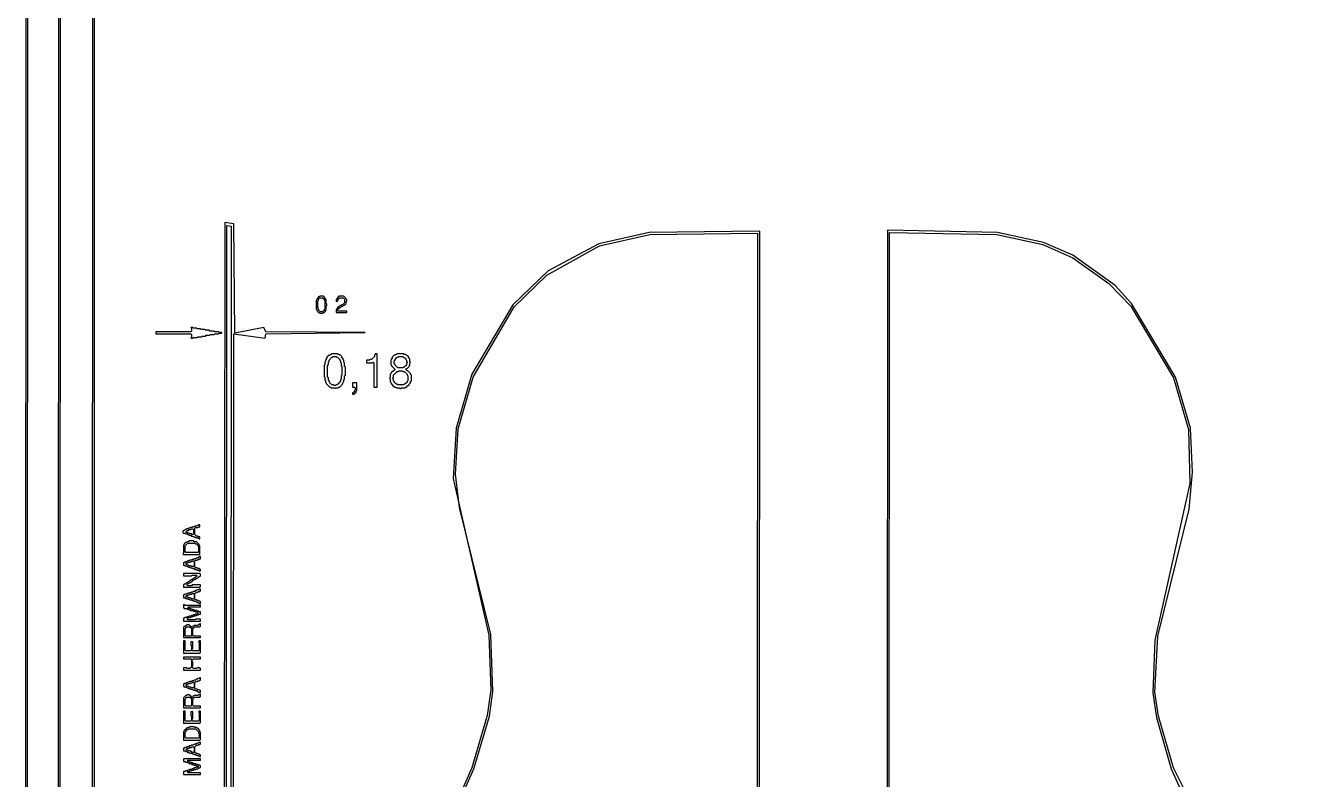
# Model space of a CAD drawing. Extents: x 17 to 323, y -435 to -5.
# Drawn here: x 16.9 to 195.5, y -326.2 to -219.8 of the extents above; entities that cross this region are included whole.
import ezdxf

# ---------------------------------------------------------------- set-up
doc = ezdxf.new("R2010")
doc.units = 0

msp = doc.modelspace()

# ---------------------------------------------------------------- linework, layer by layer
at = {"layer": 'CONTOURS'}
for p, q in [((17, -4.7), (16.9, -434.9)), ((17.2, -434.5), (17.3, -5)), ((21.6, -9.4), (21.5, -430.1)), ((21.8, -429.8), (21.9, -9.7)), ((26.4, -14.2), (26.3, -425.4)), ((26.6, -425), (26.7, -14.5)), ((45, -247.6), (44.8, -415)), ((46.3, -247.8), (45, -247.6)), ((45.2, -414.8), (45.3, -248)), ((45.3, -248), (45.9, -248.1)), ((45.9, -248.1), (45.8, -414.9)), ((46.4, -263.2), (46.3, -247.8)), ((104.8, -249), (97.7, -250.6)), ((97.8, -250.9), (104.9, -249.3)), ((120.4, -248.8), (104.8, -249)), ((104.9, -249.3), (120.1, -249.1)), ((120.1, -249.1), (120, -415.9)), ((120.3, -416.2), (120.4, -248.8)), ((138.4, -248.7), (138.3, -416.1)), ((153.9, -249), (138.4, -248.7)), ((138.6, -415.8), (138.7, -249)), ((138.7, -249), (153.8, -249.3)), ((153.8, -249.3), (160.3, -250.7)), ((160.4, -250.4), (153.9, -249)), ((90.4, -255), (97.8, -250.9)), ((97.7, -250.6), (90.6, -254.4)), ((160.3, -250.7), (164.5, -252.6)), ((164.5, -252.2), (160.4, -250.4)), ((170.5, -256.5), (164.5, -252.2)), ((164.5, -252.6), (169.6, -256.2)), ((90.6, -254.4), (85.6, -259.2)), ((85.8, -259.5), (90.4, -255)), ((169.6, -256.2), (172.7, -259.4)), ((172.8, -259), (170.5, -256.5)), ((58, -258.5), (57.9, -258.6)), ((57.9, -258.6), (57.9, -259.8)), ((58.1, -258.3), (58, -258.4)), ((58, -258.4), (58, -258.5)), ((58.2, -258.1), (58.1, -258.2)), ((58.1, -258.2), (58.1, -258.3)), ((58.1, -258.7), (58.2, -258.6)), ((58.1, -259.6), (58.1, -258.7)), ((58.3, -258.1), (58.2, -258.1)), ((58.2, -258.4), (58.4, -258.2)), ((58.2, -258.6), (58.2, -258.4)), ((58.4, -258), (58.3, -258.1)), ((58.9, -258), (58.4, -258)), ((58.4, -258.2), (58.8, -258.2)), ((58.8, -258.2), (59, -258.4)), ((59.2, -258.3), (58.9, -258)), ((59, -258.4), (59, -258.5)), ((59, -258.5), (59.1, -258.6)), ((59.1, -258.6), (59.1, -259.8)), ((59.2, -258.4), (59.2, -258.3)), ((59.3, -258.5), (59.2, -258.4)), ((59.3, -259), (59.3, -258.5)), ((60.8, -258.4), (60.7, -258.5)), ((60.7, -258.5), (60.7, -258.7)), ((60.7, -258.7), (60.8, -258.8)), ((61.1, -258), (60.8, -258.3)), ((60.8, -258.3), (60.8, -258.4)), ((60.8, -258.8), (60.9, -258.7)), ((60.9, -258.6), (61, -258.5)), ((60.9, -258.7), (60.9, -258.6)), ((61, -258.4), (61.2, -258.2)), ((61, -258.5), (61, -258.4)), ((61.8, -258), (61.1, -258)), ((61.2, -258.2), (61.7, -258.2)), ((61.9, -258.9), (61.6, -259.2)), ((61.7, -258.2), (61.9, -258.4)), ((62.1, -258.3), (61.8, -258)), ((61.9, -258.4), (61.9, -258.9)), ((62.1, -258.4), (62.1, -258.3)), ((62.2, -258.5), (62.1, -258.4)), ((62.1, -258.8), (62.2, -258.7)), ((62.1, -259), (62.1, -258.8)), ((62.2, -258.7), (62.2, -258.5)), ((57.9, -259.8), (58, -259.9)), ((58, -259.9), (58, -260)), ((58, -260), (58.1, -260.1)), ((58.2, -259.7), (58.1, -259.6)), ((58.1, -260.1), (58.1, -260.2)), ((58.1, -260.2), (58.2, -260.3)), ((58.2, -259.9), (58.2, -259.7)), ((58.5, -260.2), (58.2, -259.9)), ((58.2, -260.3), (58.3, -260.3)), ((58.3, -260.3), (58.4, -260.4)), ((58.4, -260.4), (58.8, -260.4)), ((58.8, -260.2), (58.5, -260.2)), ((59, -260), (58.8, -260.2)), ((58.8, -260.4), (58.9, -260.3)), ((58.9, -260.3), (59, -260.3)), ((59.1, -259.8), (59, -259.9)), ((59, -259.9), (59, -260)), ((59, -260.3), (59.2, -260.1)), ((59.2, -260), (59.3, -259.9)), ((59.2, -260.1), (59.2, -260)), ((59.4, -259.1), (59.3, -259)), ((59.3, -259.4), (59.4, -259.3)), ((59.3, -259.9), (59.3, -259.4)), ((59.4, -259.3), (59.4, -259.1)), ((60.8, -259.8), (60.7, -259.9)), ((60.7, -259.9), (60.7, -260.3)), ((60.7, -260.3), (62.2, -260.3)), ((61, -259.5), (60.8, -259.7)), ((60.8, -259.7), (60.8, -259.8)), ((60.9, -259.9), (61.2, -259.6)), ((60.9, -260), (60.9, -259.9)), ((61, -260.1), (60.9, -260)), ((61.1, -259.5), (61, -259.5)), ((62.2, -260.1), (61, -260.1)), ((61.3, -259.3), (61.1, -259.5)), ((61.2, -259.6), (61.3, -259.6)), ((61.4, -259.3), (61.3, -259.3)), ((61.3, -259.6), (61.5, -259.4)), ((61.5, -259.2), (61.4, -259.3)), ((61.6, -259.2), (61.5, -259.2)), ((61.5, -259.4), (61.6, -259.4)), ((61.6, -259.4), (61.7, -259.3)), ((61.7, -259.3), (61.8, -259.3)), ((61.8, -259.3), (62.1, -259)), ((62.2, -260.3), (62.2, -260.1)), ((85.6, -259.2), (79.8, -269)), ((80, -269.4), (85.8, -259.5)), ((172.7, -259.4), (178.7, -269.5)), ((179, -269.4), (172.8, -259)), ((40.5, -262.4), (40.2, -262.4)), ((40.2, -262.4), (40.3, -262.5)), ((40.3, -262.5), (40.3, -262.9)), ((40.6, -262.5), (40.5, -262.4)), ((41, -262.5), (40.6, -262.5)), ((41.1, -262.6), (41, -262.5)), ((50.5, -262.4), (46.4, -263.2)), ((50.8, -263), (50.5, -262.4)), ((40.2, -263), (35.3, -263)), ((35.3, -263), (35.3, -263.3)), ((35.3, -263.3), (40.2, -263.3)), ((40.3, -262.9), (40.2, -263)), ((40.2, -263.3), (40.3, -263.4)), ((40.3, -263.8), (40.2, -263.9)), ((40.2, -263.9), (40.5, -263.9)), ((40.3, -263.4), (40.3, -263.8)), ((40.5, -263.9), (40.6, -263.8)), ((40.6, -263.8), (41.1, -263.8)), ((41.6, -262.6), (41.1, -262.6)), ((41.1, -263.8), (41.2, -263.7)), ((41.2, -263.7), (41.7, -263.7)), ((41.7, -262.7), (41.6, -262.6)), ((42.2, -262.7), (41.7, -262.7)), ((41.7, -263.7), (41.8, -263.6)), ((41.8, -263.6), (42.3, -263.6)), ((42.3, -262.8), (42.2, -262.7)), ((42.8, -262.8), (42.3, -262.8)), ((42.3, -263.6), (42.4, -263.5)), ((42.4, -263.5), (42.9, -263.5)), ((42.9, -262.9), (42.8, -262.8)), ((43.5, -262.9), (42.9, -262.9)), ((42.9, -263.5), (43, -263.4)), ((43, -263.4), (43.5, -263.4)), ((43.6, -263), (43.5, -262.9)), ((43.5, -263.4), (43.6, -263.3)), ((44.1, -263), (43.6, -263)), ((43.6, -263.3), (44.1, -263.3)), ((44.2, -263.1), (44.1, -263)), ((44.1, -263.3), (44.2, -263.2)), ((44.6, -263.1), (44.2, -263.1)), ((44.2, -263.2), (44.6, -263.2)), ((44.6, -263.2), (44.6, -263.1)), ((46.1, -415.2), (46.3, -263.3)), ((46.3, -263.3), (50.7, -263.9)), ((50.7, -263.9), (50.8, -263.3)), ((64.8, -263.1), (50.8, -263)), ((50.8, -263.3), (64.8, -263.1)), ((60.1, -266.1), (60, -266.2)), ((60.9, -266.1), (60.1, -266.1)), ((61, -266.2), (60.9, -266.1)), ((66.2, -266.1), (66.2, -266.2)), ((66.5, -266.1), (66.2, -266.1)), ((66.5, -270.8), (66.5, -266.1)), ((69.3, -266.1), (69.2, -266.2)), ((70.2, -266.1), (69.3, -266.1)), ((70.3, -266.2), (70.2, -266.1)), ((59.1, -267.6), (59, -267.7)), ((59, -267.7), (59, -269.3)), ((59.2, -267.2), (59.1, -267.3)), ((59.1, -267.3), (59.1, -267.6)), ((59.3, -266.9), (59.2, -267)), ((59.2, -267), (59.2, -267.2)), ((59.4, -266.7), (59.3, -266.8)), ((59.3, -266.8), (59.3, -266.9)), ((59.7, -266.3), (59.4, -266.6)), ((59.4, -266.6), (59.4, -266.7)), ((59.5, -267.7), (59.6, -267.6)), ((59.5, -269.4), (59.5, -267.7)), ((59.6, -267.3), (59.7, -267.2)), ((59.6, -267.6), (59.6, -267.3)), ((59.8, -266.3), (59.7, -266.3)), ((59.7, -267), (60.1, -266.6)), ((59.7, -267.2), (59.7, -267)), ((59.9, -266.2), (59.8, -266.3)), ((60, -266.2), (59.9, -266.2)), ((60.1, -266.6), (60.2, -266.6)), ((60.2, -266.6), (60.3, -266.5)), ((60.3, -266.5), (60.7, -266.5)), ((60.7, -266.5), (60.8, -266.6)), ((60.8, -266.6), (60.9, -266.6)), ((60.9, -266.6), (61.2, -266.9)), ((61.1, -266.2), (61, -266.2)), ((61.2, -266.3), (61.1, -266.2)), ((61.3, -266.3), (61.2, -266.3)), ((61.2, -266.9), (61.2, -267)), ((61.2, -267), (61.3, -267.1)), ((61.5, -266.5), (61.3, -266.3)), ((61.3, -267.1), (61.3, -267.3)), ((61.3, -267.3), (61.4, -267.4)), ((61.4, -267.4), (61.4, -267.8)), ((61.4, -267.8), (61.5, -267.9)), ((61.5, -266.6), (61.5, -266.5)), ((61.7, -266.8), (61.5, -266.6)), ((61.7, -266.9), (61.7, -266.8)), ((61.8, -267), (61.7, -266.9)), ((61.8, -267.3), (61.8, -267)), ((61.9, -267.4), (61.8, -267.3)), ((61.9, -267.9), (61.9, -267.4)), ((65.4, -267), (65, -267)), ((65, -267), (65, -267.4)), ((65, -267.4), (65.8, -267.4)), ((65.5, -266.9), (65.4, -267)), ((65.7, -266.9), (65.5, -266.9)), ((66.1, -266.5), (65.7, -266.9)), ((65.8, -267.4), (65.9, -267.3)), ((65.9, -267.3), (66, -267.4)), ((66, -267.4), (66, -270.8)), ((66.2, -266.2), (66.1, -266.3)), ((66.1, -266.3), (66.1, -266.5)), ((68.5, -266.9), (68.4, -267)), ((68.4, -267), (68.4, -267.6)), ((68.4, -267.6), (68.5, -267.7)), ((68.6, -266.7), (68.5, -266.8)), ((68.5, -266.8), (68.5, -266.9)), ((68.5, -267.7), (68.5, -267.8)), ((68.5, -267.8), (69, -268.3)), ((68.9, -266.3), (68.6, -266.6)), ((68.6, -266.6), (68.6, -266.7)), ((69, -266.3), (68.9, -266.3)), ((68.9, -267.1), (69, -267)), ((68.9, -267.5), (68.9, -267.1)), ((69, -267.6), (68.9, -267.5)), ((69.1, -266.2), (69, -266.3)), ((69, -266.9), (69.3, -266.6)), ((69, -267), (69, -266.9)), ((69, -267.7), (69, -267.6)), ((69.4, -268.1), (69, -267.7)), ((69.2, -266.2), (69.1, -266.2)), ((69.3, -266.6), (69.4, -266.6)), ((69.4, -266.6), (69.5, -266.5)), ((69.5, -266.5), (70.1, -266.5)), ((70.1, -266.5), (70.3, -266.7)), ((70.5, -266.2), (70.3, -266.2)), ((70.3, -266.7), (70.4, -266.7)), ((70.6, -267.7), (70.3, -268)), ((70.4, -266.7), (70.5, -266.8)), ((70.7, -266.4), (70.5, -266.2)), ((70.5, -266.8), (70.5, -266.9)), ((70.5, -266.9), (70.6, -267)), ((70.6, -267), (70.6, -267.2)), ((70.6, -267.2), (70.7, -267.3)), ((70.7, -267.4), (70.6, -267.5)), ((70.6, -267.5), (70.6, -267.7)), ((70.8, -266.4), (70.7, -266.4)), ((70.7, -267.3), (70.7, -267.4)), ((70.9, -266.5), (70.8, -266.4)), ((70.9, -266.6), (70.9, -266.5)), ((71.1, -266.8), (70.9, -266.6)), ((71, -267.8), (71.1, -267.7)), ((71, -267.9), (71, -267.8)), ((71.1, -267.2), (71.1, -266.8)), ((71.2, -267.3), (71.1, -267.2)), ((71.1, -267.4), (71.2, -267.3)), ((71.1, -267.7), (71.1, -267.4)), ((59, -269.3), (59.1, -269.4)), ((59.1, -269.4), (59.1, -269.8)), ((59.6, -269.5), (59.5, -269.4)), ((59.6, -269.8), (59.6, -269.5)), ((61.5, -269.1), (61.4, -269.2)), ((61.4, -269.2), (61.4, -269.7)), ((61.5, -267.9), (61.5, -269.1)), ((62, -268), (61.9, -267.9)), ((61.9, -269.2), (62, -269.1)), ((61.9, -269.7), (61.9, -269.2)), ((62, -269.1), (62, -268)), ((68.3, -269.4), (68.2, -269.5)), ((68.2, -269.5), (68.3, -269.6)), ((68.5, -268.8), (68.3, -269)), ((68.3, -269), (68.3, -269.4)), ((68.3, -269.6), (68.3, -270)), ((68.6, -268.6), (68.5, -268.7)), ((68.5, -268.7), (68.5, -268.8)), ((68.7, -268.6), (68.6, -268.6)), ((69, -268.3), (68.7, -268.6)), ((68.7, -269.5), (68.8, -269.4)), ((68.7, -269.6), (68.7, -269.5)), ((68.8, -269.7), (68.7, -269.6)), ((68.8, -269.1), (69.3, -268.6)), ((68.8, -269.4), (68.8, -269.1)), ((69.3, -268.6), (69.5, -268.6)), ((70.1, -268.1), (69.4, -268.1)), ((69.5, -268.6), (69.6, -268.5)), ((69.6, -268.5), (70, -268.5)), ((70, -268.5), (70.1, -268.6)), ((70.2, -268), (70.1, -268.1)), ((70.1, -268.6), (70.3, -268.6)), ((70.3, -268), (70.2, -268)), ((70.3, -268.6), (70.7, -269)), ((70.5, -268.3), (70.6, -268.2)), ((70.7, -268.5), (70.5, -268.3)), ((70.6, -268.2), (70.7, -268.2)), ((70.7, -268.2), (71, -267.9)), ((70.8, -268.5), (70.7, -268.5)), ((70.7, -269), (70.7, -269.1)), ((70.7, -269.1), (70.8, -269.2)), ((71.2, -268.9), (70.8, -268.5)), ((70.8, -269.2), (70.8, -269.9)), ((71.2, -269), (71.2, -268.9)), ((71.3, -269.1), (71.2, -269)), ((71.3, -269.9), (71.3, -269.1)), ((79.8, -269), (77.6, -276.6)), ((77.9, -276.7), (80, -269.4)), ((178.7, -269.5), (180.8, -276.8)), ((181.1, -276.6), (179, -269.4)), ((59.1, -269.8), (59.2, -269.9)), ((59.2, -269.9), (59.2, -270.1)), ((59.2, -270.1), (59.3, -270.2)), ((59.3, -270.2), (59.3, -270.3)), ((59.3, -270.3), (59.8, -270.8)), ((59.7, -269.9), (59.6, -269.8)), ((59.7, -270), (59.7, -269.9)), ((59.8, -270.1), (59.7, -270)), ((59.8, -270.2), (59.8, -270.1)), ((60.1, -270.5), (59.8, -270.2)), ((59.8, -270.8), (59.9, -270.8)), ((59.9, -270.8), (60, -270.9)), ((60, -270.9), (60.4, -270.9)), ((60.3, -270.5), (60.1, -270.5)), ((60.4, -270.6), (60.3, -270.5)), ((60.6, -270.6), (60.4, -270.6)), ((60.4, -270.9), (60.5, -271)), ((60.5, -271), (60.6, -270.9)), ((60.7, -270.5), (60.6, -270.6)), ((60.6, -270.9), (61, -270.9)), ((60.8, -270.5), (60.7, -270.5)), ((60.9, -270.4), (60.8, -270.5)), ((61, -270.4), (60.9, -270.4)), ((61.1, -270.3), (61, -270.4)), ((61, -270.9), (61.1, -270.8)), ((61.3, -270), (61.1, -270.2)), ((61.1, -270.2), (61.1, -270.3)), ((61.1, -270.8), (61.2, -270.8)), ((61.2, -270.8), (61.6, -270.4)), ((61.4, -269.7), (61.3, -269.8)), ((61.3, -269.8), (61.3, -270)), ((61.6, -270.3), (61.7, -270.2)), ((61.6, -270.4), (61.6, -270.3)), ((61.7, -270.1), (61.8, -270)), ((61.7, -270.2), (61.7, -270.1)), ((61.8, -269.8), (61.9, -269.7)), ((61.8, -270), (61.8, -269.8)), ((63.6, -270.2), (63, -270.2)), ((63, -270.2), (63, -270.8)), ((63, -270.8), (63.3, -270.8)), ((63.3, -271.4), (63.1, -271.6)), ((63.3, -270.8), (63.4, -270.9)), ((63.4, -271.2), (63.3, -271.3)), ((63.3, -271.3), (63.3, -271.4)), ((63.4, -270.9), (63.4, -271.2)), ((63.5, -271.4), (63.6, -271.3)), ((63.5, -271.5), (63.5, -271.4)), ((63.6, -271.3), (63.6, -270.2)), ((66, -270.8), (66.5, -270.8)), ((68.3, -270), (68.4, -270.1)), ((68.4, -270.1), (68.4, -270.2)), ((68.4, -270.2), (68.5, -270.3)), ((68.5, -270.3), (68.5, -270.4)), ((68.5, -270.4), (68.8, -270.7)), ((68.8, -269.9), (68.8, -269.7)), ((68.9, -270), (68.8, -269.9)), ((68.8, -270.7), (68.9, -270.7)), ((68.9, -270.1), (68.9, -270)), ((69.2, -270.4), (68.9, -270.1)), ((68.9, -270.7), (69, -270.8)), ((69, -270.8), (69.1, -270.8)), ((69.1, -270.8), (69.2, -270.9)), ((69.3, -270.4), (69.2, -270.4)), ((69.2, -270.9), (69.6, -270.9)), ((69.4, -270.5), (69.3, -270.4)), ((70.2, -270.5), (69.4, -270.5)), ((69.6, -270.9), (69.7, -271)), ((69.7, -271), (69.8, -271)), ((69.8, -271), (69.9, -270.9)), ((69.9, -270.9), (70.4, -270.9)), ((70.3, -270.4), (70.2, -270.5)), ((70.4, -270.4), (70.3, -270.4)), ((70.7, -270.1), (70.4, -270.4)), ((70.4, -270.9), (70.5, -270.8)), ((70.5, -270.8), (70.6, -270.8)), ((70.6, -270.8), (70.8, -270.6)), ((70.8, -269.9), (70.7, -270)), ((70.7, -270), (70.7, -270.1)), ((70.8, -270.6), (70.9, -270.6)), ((70.9, -270.6), (71, -270.5)), ((71, -270.4), (71.2, -270.2)), ((71, -270.5), (71, -270.4)), ((71.2, -270), (71.3, -269.9)), ((71.2, -270.2), (71.2, -270)), ((63.1, -271.6), (63, -271.6)), ((63, -271.6), (63, -271.8)), ((63, -271.8), (63.2, -271.8)), ((63.2, -271.8), (63.5, -271.5)), ((77.6, -276.6), (77.2, -283.7)), ((77.5, -283.1), (77.9, -276.7)), ((180.8, -276.8), (181, -284.4)), ((181.4, -282.8), (181.1, -276.6)), ((77.2, -283.7), (82.2, -305.8)), ((78.1, -287.8), (77.5, -283.1)), ((180.9, -288), (181.4, -282.8)), ((181, -284.4), (176.1, -306.5)), ((82.5, -305.7), (78.1, -287.8)), ((176.5, -305.9), (180.9, -288)), ((39.2, -291), (39.1, -291.1)), ((39.1, -291.1), (39.1, -291.3)), ((39.3, -291), (39.2, -291)), ((39.4, -290.9), (39.3, -291)), ((39.5, -290.9), (39.4, -290.9)), ((39.6, -290.8), (39.5, -290.9)), ((39.5, -291.2), (39.7, -291)), ((39.8, -290.8), (39.6, -290.8)), ((39.7, -291), (39.9, -291)), ((39.9, -290.7), (39.8, -290.8)), ((40.1, -290.7), (39.9, -290.7)), ((39.9, -291), (40, -290.9)), ((40, -290.9), (40.2, -290.9)), ((40.2, -290.6), (40.1, -290.7)), ((40.4, -290.6), (40.2, -290.6)), ((40.2, -290.9), (40.3, -290.8)), ((40.3, -290.8), (40.5, -290.8)), ((40.5, -290.5), (40.4, -290.6)), ((40.7, -290.5), (40.5, -290.5)), ((40.5, -290.8), (40.6, -290.9)), ((40.6, -290.9), (40.6, -291.5)), ((40.8, -290.4), (40.7, -290.5)), ((41, -290.4), (40.8, -290.4)), ((40.8, -290.7), (40.9, -290.6)), ((40.8, -291.6), (40.8, -290.7)), ((40.9, -290.6), (41.2, -290.6)), ((41.1, -290.3), (41, -290.4)), ((41.2, -290.3), (41.1, -290.3)), ((41.3, -290.2), (41.2, -290.3)), ((41.2, -290.6), (41.3, -290.5)), ((41.5, -290.2), (41.3, -290.2)), ((41.3, -290.5), (41.5, -290.5)), ((41.5, -290.5), (41.5, -290.2)), ((39.1, -291.3), (39.2, -291.4)), ((39.2, -291.4), (39.4, -291.4)), ((39.5, -292.7), (39.3, -292.9)), ((39.3, -292.9), (39.3, -293)), ((39.4, -291.4), (39.5, -291.5)), ((39.4, -293.2), (39.8, -292.8)), ((39.6, -291.3), (39.5, -291.2)), ((39.5, -291.5), (39.7, -291.5)), ((39.6, -292.7), (39.5, -292.7)), ((39.7, -291.3), (39.6, -291.3)), ((39.7, -292.6), (39.6, -292.7)), ((39.8, -291.4), (39.7, -291.3)), ((39.7, -291.5), (39.8, -291.6)), ((39.9, -292.6), (39.7, -292.6)), ((40, -291.4), (39.8, -291.4)), ((39.8, -291.6), (39.9, -291.6)), ((39.8, -292.8), (40.8, -292.8)), ((39.9, -291.6), (40, -291.7)), ((40, -292.5), (39.9, -292.6)), ((40.1, -291.5), (40, -291.4)), ((40, -291.7), (40.2, -291.7)), ((40.6, -292.5), (40, -292.5)), ((40.3, -291.5), (40.1, -291.5)), ((40.2, -291.7), (40.3, -291.8)), ((40.4, -291.6), (40.3, -291.5)), ((40.3, -291.8), (40.5, -291.8)), ((40.5, -291.6), (40.4, -291.6)), ((40.6, -291.5), (40.5, -291.6)), ((40.5, -291.8), (40.6, -291.9)), ((40.6, -291.9), (40.8, -291.9)), ((40.7, -292.6), (40.6, -292.5)), ((41, -292.6), (40.7, -292.6)), ((41, -291.8), (40.8, -291.6)), ((40.8, -291.9), (40.9, -292)), ((40.8, -292.8), (40.9, -292.9)), ((40.9, -292), (41.1, -292)), ((40.9, -292.9), (41, -292.9)), ((41.2, -291.8), (41, -291.8)), ((41.4, -293), (41, -292.6)), ((41, -292.9), (41.2, -293.1)), ((41.1, -292), (41.2, -292.1)), ((41.3, -291.9), (41.2, -291.8)), ((41.2, -292.1), (41.3, -292.1)), ((41.5, -291.9), (41.3, -291.9)), ((41.3, -292.1), (41.4, -292.2)), ((41.4, -292.2), (41.5, -292.2)), ((41.5, -292.2), (41.5, -291.9)), ((39.2, -294.2), (39.1, -294.3)), ((39.1, -294.3), (39.2, -294.4)), ((39.3, -293), (39.2, -293.1)), ((39.2, -293.1), (39.2, -294.2)), ((39.2, -294.4), (41.5, -294.4)), ((39.4, -294), (39.4, -293.2)), ((39.5, -294.1), (39.4, -294)), ((41.2, -294.1), (39.5, -294.1)), ((41.2, -293.1), (41.2, -293.2)), ((41.2, -293.2), (41.3, -293.3)), ((41.3, -294), (41.2, -294.1)), ((41.3, -293.3), (41.3, -294)), ((41.4, -293.1), (41.4, -293)), ((41.5, -293.2), (41.4, -293.1)), ((41.5, -294.4), (41.5, -293.2)), ((39.3, -295.5), (39.2, -295.6)), ((39.2, -295.6), (39.2, -295.9)), ((39.2, -295.9), (39.3, -295.9)), ((39.5, -295.5), (39.3, -295.5)), ((39.3, -295.9), (39.4, -296)), ((39.4, -296), (39.6, -296)), ((39.6, -295.4), (39.5, -295.5)), ((39.5, -295.7), (39.6, -295.6)), ((39.7, -295.9), (39.5, -295.7)), ((39.7, -295.4), (39.6, -295.4)), ((39.6, -295.6), (39.8, -295.6)), ((39.6, -296), (39.7, -296.1)), ((39.8, -295.3), (39.7, -295.4)), ((39.9, -295.9), (39.7, -295.9)), ((39.7, -296.1), (39.8, -296.1)), ((40, -295.3), (39.8, -295.3)), ((39.8, -295.6), (39.9, -295.5)), ((39.8, -296.1), (39.9, -296.2)), ((39.9, -295.5), (40.1, -295.5)), ((40, -296), (39.9, -295.9)), ((39.9, -296.2), (40.1, -296.2)), ((40.1, -295.2), (40, -295.3)), ((40.2, -296), (40, -296)), ((40.3, -295.2), (40.1, -295.2)), ((40.1, -295.5), (40.2, -295.4)), ((40.1, -296.2), (40.2, -296.3)), ((40.2, -295.4), (40.4, -295.4)), ((40.3, -296.1), (40.2, -296)), ((40.2, -296.3), (40.4, -296.3)), ((40.4, -295.1), (40.3, -295.2)), ((40.6, -296.1), (40.3, -296.1)), ((40.6, -295.1), (40.4, -295.1)), ((40.4, -295.4), (40.5, -295.3)), ((40.4, -296.3), (40.5, -296.4)), ((40.5, -295.3), (40.6, -295.3)), ((40.5, -296.4), (40.7, -296.4)), ((40.7, -295), (40.6, -295.1)), ((40.6, -295.3), (40.7, -295.4)), ((40.7, -296), (40.6, -296.1)), ((40.9, -295), (40.7, -295)), ((40.7, -295.4), (40.7, -296)), ((40.7, -296.4), (40.8, -296.5)), ((40.8, -295.3), (40.9, -295.2)), ((40.8, -296.2), (40.8, -295.3)), ((40.9, -296.3), (40.8, -296.2)), ((41, -294.9), (40.9, -295)), ((40.9, -295.2), (41.1, -295.2)), ((41.1, -296.3), (40.9, -296.3)), ((41.2, -294.9), (41, -294.9)), ((41.1, -295.2), (41.2, -295.1)), ((41.2, -296.4), (41.1, -296.3)), ((41.3, -294.8), (41.2, -294.9)), ((41.2, -295.1), (41.4, -295.1)), ((41.4, -296.4), (41.2, -296.4)), ((41.4, -294.8), (41.3, -294.8)), ((41.5, -294.7), (41.4, -294.8)), ((41.4, -295.1), (41.5, -295)), ((41.5, -296.5), (41.4, -296.4)), ((41.6, -294.7), (41.5, -294.7)), ((41.5, -295), (41.6, -295)), ((41.6, -295), (41.6, -294.7)), ((39.2, -297.1), (39.2, -297.4)), ((41.5, -297.1), (39.2, -297.1)), ((39.2, -297.4), (40.3, -297.4)), ((39.9, -298.2), (39.7, -298.4)), ((40, -298.2), (39.9, -298.2)), ((40.2, -298), (40, -298.2)), ((40.1, -298.4), (40.3, -298.2)), ((40.3, -298), (40.2, -298)), ((40.3, -297.4), (40.4, -297.3)), ((40.4, -297.9), (40.3, -298)), ((40.3, -298.2), (40.4, -298.2)), ((40.4, -297.3), (41, -297.3)), ((40.5, -297.9), (40.4, -297.9)), ((40.4, -298.2), (40.6, -298)), ((40.7, -297.7), (40.5, -297.9)), ((40.6, -298), (40.7, -298)), ((40.8, -297.7), (40.7, -297.7)), ((40.7, -298), (40.8, -297.9)), ((40.8, -296.5), (41, -296.5)), ((41.1, -297.4), (40.8, -297.7)), ((40.8, -297.9), (40.9, -297.9)), ((40.9, -297.9), (41.1, -297.7)), ((41, -296.5), (41.1, -296.6)), ((41, -297.3), (41.1, -297.4)), ((41.1, -296.6), (41.3, -296.6)), ((41.1, -297.7), (41.2, -297.7)), ((41.2, -297.7), (41.4, -297.5)), ((41.3, -296.6), (41.4, -296.7)), ((41.4, -296.7), (41.6, -296.7)), ((41.4, -297.5), (41.5, -297.5)), ((41.6, -296.5), (41.5, -296.5)), ((41.6, -297.2), (41.5, -297.1)), ((41.5, -297.5), (41.6, -297.4)), ((41.6, -296.7), (41.6, -296.5)), ((41.6, -297.4), (41.6, -297.2)), ((39.3, -298.6), (39.2, -298.7)), ((39.2, -298.7), (39.2, -299)), ((39.2, -299), (41.5, -299)), ((39.4, -298.6), (39.3, -298.6)), ((39.4, -300), (39.3, -300.1)), ((39.6, -298.4), (39.4, -298.6)), ((39.6, -300), (39.4, -300)), ((39.7, -298.4), (39.6, -298.4)), ((39.7, -299.9), (39.6, -300)), ((39.7, -298.6), (39.8, -298.5)), ((39.7, -298.7), (39.7, -298.6)), ((39.8, -298.8), (39.7, -298.7)), ((39.9, -299.9), (39.7, -299.9)), ((39.8, -298.5), (39.9, -298.5)), ((40.3, -298.8), (39.8, -298.8)), ((39.9, -298.5), (40, -298.4)), ((40, -299.8), (39.9, -299.9)), ((40, -298.4), (40.1, -298.4)), ((40.2, -299.8), (40, -299.8)), ((40, -300.1), (40.1, -300)), ((40.1, -300), (40.3, -300)), ((40.3, -299.7), (40.2, -299.8)), ((40.4, -298.7), (40.3, -298.8)), ((40.5, -299.7), (40.3, -299.7)), ((40.3, -300), (40.4, -299.9)), ((41.6, -298.7), (40.4, -298.7)), ((40.4, -299.9), (40.6, -299.9)), ((40.6, -299.6), (40.5, -299.7)), ((40.8, -299.6), (40.6, -299.6)), ((40.6, -299.9), (40.7, -300)), ((40.7, -300), (40.7, -300.6)), ((40.9, -299.5), (40.8, -299.6)), ((40.8, -299.9), (41, -299.7)), ((40.8, -300.7), (40.8, -299.9)), ((41, -299.5), (40.9, -299.5)), ((41.1, -299.4), (41, -299.5)), ((41, -299.7), (41.2, -299.7)), ((41.3, -299.4), (41.1, -299.4)), ((41.2, -299.7), (41.3, -299.6)), ((41.4, -299.3), (41.3, -299.4)), ((41.3, -299.6), (41.5, -299.6)), ((41.6, -299.3), (41.4, -299.3)), ((41.5, -299), (41.6, -298.9)), ((41.5, -299.6), (41.6, -299.5)), ((41.6, -298.9), (41.6, -298.7)), ((41.6, -299.5), (41.6, -299.3)), ((39.3, -300.1), (39.2, -300.1)), ((39.2, -300.1), (39.2, -300.5)), ((39.2, -300.5), (39.4, -300.5)), ((39.2, -301.5), (39.2, -301.9)), ((39.3, -301.5), (39.2, -301.5)), ((39.4, -301.6), (39.3, -301.5)), ((39.4, -300.5), (39.5, -300.6)), ((41.4, -301.6), (39.4, -301.6)), ((39.5, -300.3), (39.6, -300.2)), ((39.6, -300.4), (39.5, -300.3)), ((39.5, -300.6), (39.7, -300.6)), ((39.6, -300.2), (39.7, -300.2)), ((39.8, -300.4), (39.6, -300.4)), ((39.7, -300.2), (39.8, -300.1)), ((39.7, -300.6), (39.8, -300.7)), ((39.8, -300.1), (40, -300.1)), ((39.9, -300.5), (39.8, -300.4)), ((39.8, -300.7), (40, -300.7)), ((39.8, -301.9), (39.9, -301.8)), ((40.1, -300.5), (39.9, -300.5)), ((39.9, -301.8), (41.6, -301.8)), ((40, -300.7), (40.1, -300.8)), ((40.2, -300.6), (40.1, -300.5)), ((40.1, -300.8), (40.3, -300.8)), ((40.3, -300.6), (40.2, -300.6)), ((40.4, -300.7), (40.3, -300.6)), ((40.3, -300.8), (40.4, -300.9)), ((40.6, -300.7), (40.4, -300.7)), ((40.4, -300.9), (40.6, -300.9)), ((40.7, -300.6), (40.6, -300.7)), ((40.6, -300.9), (40.7, -301)), ((40.7, -301), (40.9, -301)), ((40.9, -300.8), (40.8, -300.7)), ((41, -300.8), (40.9, -300.8)), ((40.9, -301), (41, -301.1)), ((41.1, -300.9), (41, -300.8)), ((41, -301.1), (41.1, -301.1)), ((41.3, -300.9), (41.1, -300.9)), ((41.1, -301.1), (41.2, -301.2)), ((41.2, -301.2), (41.4, -301.2)), ((41.4, -301), (41.3, -300.9)), ((41.5, -301), (41.4, -301)), ((41.4, -301.2), (41.5, -301.3)), ((41.5, -301.5), (41.4, -301.6)), ((41.6, -301.1), (41.5, -301)), ((41.5, -301.3), (41.6, -301.3)), ((41.6, -301.6), (41.5, -301.5)), ((41.6, -301.3), (41.6, -301.1)), ((41.6, -301.8), (41.6, -301.6)), ((39.2, -301.9), (39.3, -302)), ((39.3, -303.4), (39.2, -303.4)), ((39.2, -303.4), (39.2, -303.8)), ((39.3, -302), (39.6, -302)), ((39.4, -303.3), (39.3, -303.4)), ((39.6, -303.3), (39.4, -303.3)), ((39.6, -302), (39.7, -302.1)), ((39.7, -303.2), (39.6, -303.3)), ((39.7, -302.1), (39.9, -302.1)), ((39.9, -303.2), (39.7, -303.2)), ((39.7, -303.5), (39.9, -303.3)), ((39.8, -303.6), (39.7, -303.5)), ((39.9, -302), (39.8, -301.9)), ((40.8, -303.6), (39.8, -303.6)), ((40.1, -302), (39.9, -302)), ((39.9, -302.1), (40, -302.2)), ((40, -303.1), (39.9, -303.2)), ((39.9, -303.3), (40.1, -303.3)), ((40, -302.2), (40.1, -302.2)), ((40.2, -303.1), (40, -303.1)), ((40.2, -302.1), (40.1, -302)), ((40.1, -302.2), (40.2, -302.3)), ((40.1, -303.3), (40.2, -303.2)), ((40.4, -302.1), (40.2, -302.1)), ((40.2, -302.3), (40.5, -302.3)), ((40.3, -303), (40.2, -303.1)), ((40.2, -303.2), (40.4, -303.2)), ((40.5, -303), (40.3, -303)), ((40.5, -302.2), (40.4, -302.1)), ((40.4, -303.2), (40.5, -303.1)), ((40.7, -302.2), (40.5, -302.2)), ((40.5, -302.3), (40.6, -302.4)), ((40.6, -302.9), (40.5, -303)), ((40.5, -303.1), (40.7, -303.1)), ((40.6, -302.4), (40.8, -302.4)), ((40.8, -302.9), (40.6, -302.9)), ((40.8, -302.3), (40.7, -302.2)), ((40.7, -303.1), (40.8, -303)), ((41, -302.3), (40.8, -302.3)), ((40.8, -302.4), (40.9, -302.5)), ((40.9, -302.8), (40.8, -302.9)), ((40.8, -303), (41, -303)), ((40.9, -303.5), (40.8, -303.6)), ((40.9, -302.5), (41.1, -302.5)), ((41.1, -302.8), (40.9, -302.8)), ((41.6, -303.5), (40.9, -303.5)), ((41.1, -302.4), (41, -302.3)), ((41, -303), (41.1, -302.9)), ((41.3, -302.4), (41.1, -302.4)), ((41.1, -302.5), (41.2, -302.6)), ((41.2, -302.7), (41.1, -302.8)), ((41.1, -302.9), (41.3, -302.9)), ((41.2, -302.6), (41.2, -302.7)), ((41.4, -302.5), (41.3, -302.4)), ((41.3, -302.9), (41.4, -302.8)), ((41.6, -302.5), (41.4, -302.5)), ((41.4, -302.8), (41.6, -302.8)), ((41.6, -302.8), (41.6, -302.5)), ((41.6, -303.8), (41.6, -303.5)), ((39.2, -303.8), (41.6, -303.8)), ((39.5, -304.4), (39.2, -304.7)), ((39.2, -304.7), (39.2, -306.1)), ((39.4, -304.9), (39.5, -304.8)), ((39.4, -305.8), (39.4, -304.9)), ((39.6, -304.4), (39.5, -304.4)), ((39.5, -304.7), (39.6, -304.6)), ((39.5, -304.8), (39.5, -304.7)), ((39.7, -304.3), (39.6, -304.4)), ((39.6, -304.6), (40.1, -304.6)), ((40, -304.3), (39.7, -304.3)), ((40.4, -304.7), (40, -304.3)), ((40.1, -304.6), (40.3, -304.8)), ((40.3, -304.8), (40.3, -305.8)), ((40.5, -304.6), (40.4, -304.7)), ((40.6, -304.5), (40.5, -304.5)), ((40.5, -304.5), (40.5, -304.6)), ((40.5, -304.9), (40.8, -304.6)), ((40.5, -305.8), (40.5, -304.9)), ((40.7, -304.4), (40.6, -304.5)), ((41.2, -304.4), (40.7, -304.4)), ((40.8, -304.6), (41.5, -304.6)), ((41.3, -304.3), (41.2, -304.4)), ((41.4, -304.3), (41.3, -304.3)), ((41.5, -304.2), (41.4, -304.3)), ((41.6, -304.2), (41.5, -304.2)), ((41.5, -304.6), (41.6, -304.5)), ((41.6, -304.5), (41.6, -304.2)), ((39.2, -306.1), (41.6, -306.1)), ((39.2, -306.6), (39.2, -308.3)), ((39.4, -306.6), (39.2, -306.6)), ((39.5, -305.9), (39.4, -305.8)), ((39.4, -307.9), (39.4, -306.6)), ((40.2, -305.9), (39.5, -305.9)), ((40.3, -305.8), (40.2, -305.9)), ((40.5, -306.7), (40.2, -306.7)), ((40.2, -306.7), (40.2, -307.2)), ((40.6, -305.9), (40.5, -305.8)), ((40.5, -307.6), (40.5, -306.7)), ((41.6, -305.9), (40.6, -305.9)), ((41.4, -306.6), (41.3, -306.7)), ((41.3, -306.7), (41.4, -306.8)), ((41.6, -306.6), (41.4, -306.6)), ((41.4, -306.8), (41.4, -307.9)), ((41.6, -306.1), (41.6, -305.9)), ((41.6, -308.2), (41.6, -306.6)), ((82.2, -305.8), (82.5, -313.5)), ((82.8, -313.7), (82.5, -305.7)), ((176.1, -306.5), (175.8, -313.9)), ((176.1, -313.8), (176.5, -305.9)), ((39.2, -308.3), (41.5, -308.3)), ((39.2, -308.9), (39.2, -309.1)), ((41.6, -308.9), (39.2, -308.9)), ((39.5, -308), (39.4, -307.9)), ((40.2, -308), (39.5, -308)), ((40.2, -307.2), (40.3, -307.3)), ((40.3, -307.9), (40.2, -308)), ((40.3, -307.3), (40.3, -307.9)), ((40.4, -307.7), (40.5, -307.6)), ((40.4, -307.9), (40.4, -307.7)), ((40.5, -308), (40.4, -307.9)), ((41.3, -308), (40.5, -308)), ((41.4, -307.9), (41.3, -308)), ((41.5, -308.3), (41.6, -308.2)), ((41.6, -309.1), (41.6, -308.9)), ((39.2, -309.1), (40.2, -309.1)), ((39.6, -310.4), (39.2, -310.4)), ((39.2, -310.4), (39.2, -310.7)), ((39.2, -310.7), (41.6, -310.7)), ((39.7, -310.5), (39.6, -310.4)), ((40.1, -310.5), (39.7, -310.5)), ((40.3, -310.3), (40.1, -310.5)), ((40.2, -309.1), (40.3, -309.2)), ((40.3, -309.2), (40.3, -310.3)), ((40.4, -309.3), (40.6, -309.1)), ((40.4, -309.5), (40.4, -309.3)), ((40.5, -309.6), (40.4, -309.5)), ((40.4, -310.2), (40.5, -310.1)), ((40.4, -310.3), (40.4, -310.2)), ((40.6, -310.5), (40.4, -310.3)), ((40.5, -310.1), (40.5, -309.6)), ((40.6, -309.1), (41.6, -309.1)), ((41, -310.5), (40.6, -310.5)), ((41.1, -310.4), (41, -310.5)), ((41.5, -310.4), (41.1, -310.4)), ((41.6, -310.5), (41.5, -310.4)), ((41.6, -310.7), (41.6, -310.5)), ((39.6, -312.5), (39.5, -312.6)), ((39.7, -312.5), (39.6, -312.5)), ((39.8, -312.4), (39.7, -312.5)), ((40, -312.4), (39.8, -312.4)), ((40.1, -312.3), (40, -312.4)), ((40.3, -312.3), (40.1, -312.3)), ((40.1, -312.6), (40.2, -312.5)), ((40.2, -312.5), (40.4, -312.5)), ((40.4, -312.2), (40.3, -312.3)), ((40.6, -312.2), (40.4, -312.2)), ((40.4, -312.5), (40.5, -312.4)), ((40.5, -312.4), (40.6, -312.4)), ((40.7, -312.1), (40.6, -312.2)), ((40.6, -312.4), (40.7, -312.5)), ((40.9, -312.1), (40.7, -312.1)), ((40.7, -312.5), (40.7, -313.1)), ((40.8, -312.4), (40.9, -312.3)), ((40.8, -313.3), (40.8, -312.4)), ((41, -312), (40.9, -312.1)), ((40.9, -312.3), (41.1, -312.3)), ((41.1, -312), (41, -312)), ((41.2, -311.9), (41.1, -312)), ((41.1, -312.3), (41.2, -312.2)), ((41.4, -311.9), (41.2, -311.9)), ((41.2, -312.2), (41.4, -312.2)), ((41.5, -311.8), (41.4, -311.9)), ((41.4, -312.2), (41.5, -312.1)), ((41.6, -311.8), (41.5, -311.8)), ((41.5, -312.1), (41.6, -312.1)), ((41.6, -312.1), (41.6, -311.8)), ((39.3, -312.6), (39.2, -312.7)), ((39.2, -312.7), (39.2, -313)), ((39.2, -313), (39.3, -313)), ((39.5, -314.3), (39.2, -314.6)), ((39.5, -312.6), (39.3, -312.6)), ((39.3, -313), (39.4, -313.1)), ((39.4, -313.1), (39.6, -313.1)), ((39.5, -312.8), (39.6, -312.7)), ((39.7, -313), (39.5, -312.8)), ((39.6, -314.3), (39.5, -314.3)), ((39.6, -312.7), (39.8, -312.7)), ((39.6, -313.1), (39.7, -313.2)), ((39.7, -314.2), (39.6, -314.3)), ((39.9, -313), (39.7, -313)), ((39.7, -313.2), (39.8, -313.2)), ((40, -314.2), (39.7, -314.2)), ((39.8, -312.7), (39.9, -312.6)), ((39.8, -313.2), (39.9, -313.3)), ((39.9, -312.6), (40.1, -312.6)), ((40, -313.1), (39.9, -313)), ((39.9, -313.3), (40.1, -313.3)), ((40.2, -313.1), (40, -313.1)), ((40.1, -314.3), (40, -314.2)), ((40.1, -313.3), (40.2, -313.4)), ((40.2, -314.3), (40.1, -314.3)), ((40.3, -313.2), (40.2, -313.1)), ((40.2, -313.4), (40.4, -313.4)), ((40.2, -314.4), (40.2, -314.3)), ((40.6, -313.2), (40.3, -313.2)), ((40.4, -313.4), (40.5, -313.5)), ((40.5, -313.5), (40.7, -313.5)), ((40.7, -313.1), (40.6, -313.2)), ((40.7, -314.3), (40.6, -314.4)), ((40.7, -313.5), (40.8, -313.6)), ((41.2, -314.3), (40.7, -314.3)), ((40.9, -313.4), (40.8, -313.3)), ((40.8, -313.6), (41, -313.6)), ((41.1, -313.4), (40.9, -313.4)), ((41, -313.6), (41.1, -313.7)), ((41.2, -313.5), (41.1, -313.4)), ((41.1, -313.7), (41.2, -313.7)), ((41.4, -313.5), (41.2, -313.5)), ((41.2, -313.7), (41.3, -313.8)), ((41.3, -314.2), (41.2, -314.3)), ((41.3, -313.8), (41.6, -313.8)), ((41.4, -314.2), (41.3, -314.2)), ((41.5, -313.6), (41.4, -313.5)), ((41.5, -314.1), (41.4, -314.2)), ((41.6, -313.6), (41.5, -313.6)), ((41.6, -314.1), (41.5, -314.1)), ((41.6, -313.8), (41.6, -313.6)), ((41.6, -314.4), (41.6, -314.1)), ((82.5, -313.5), (82, -317.1)), ((82.3, -317.2), (82.8, -313.7)), ((175.8, -313.9), (176.3, -317.4)), ((176.6, -317.2), (176.1, -313.8)), ((39.2, -314.6), (39.2, -316)), ((39.2, -316), (41.6, -316)), ((39.4, -314.8), (39.5, -314.7)), ((39.4, -315.7), (39.4, -314.8)), ((39.5, -315.8), (39.4, -315.7)), ((39.5, -314.6), (39.6, -314.5)), ((39.5, -314.7), (39.5, -314.6)), ((40.2, -315.8), (39.5, -315.8)), ((39.6, -314.5), (40.1, -314.5)), ((40.1, -314.5), (40.3, -314.7)), ((40.4, -314.6), (40.2, -314.4)), ((40.3, -315.7), (40.2, -315.8)), ((40.3, -314.7), (40.3, -315.7)), ((40.5, -314.5), (40.4, -314.6)), ((40.6, -314.4), (40.5, -314.4)), ((40.5, -314.4), (40.5, -314.5)), ((40.5, -314.8), (40.8, -314.5)), ((40.5, -315.7), (40.5, -314.8)), ((40.6, -315.8), (40.5, -315.7)), ((41.6, -315.8), (40.6, -315.8)), ((40.8, -314.5), (41.5, -314.5)), ((41.5, -314.5), (41.6, -314.4)), ((41.6, -316), (41.6, -315.8)), ((39.2, -316.5), (39.2, -318.2)), ((39.4, -316.5), (39.2, -316.5)), ((39.4, -317.8), (39.4, -316.5)), ((39.5, -317.9), (39.4, -317.8)), ((40.2, -317.9), (39.5, -317.9)), ((40.5, -316.6), (40.2, -316.6)), ((40.2, -316.6), (40.2, -317.1)), ((40.2, -317.1), (40.3, -317.2)), ((40.3, -317.8), (40.2, -317.9)), ((40.3, -317.2), (40.3, -317.8)), ((40.4, -317.6), (40.5, -317.5)), ((40.4, -317.8), (40.4, -317.6)), ((40.5, -317.9), (40.4, -317.8)), ((40.5, -317.5), (40.5, -316.6)), ((41.3, -317.9), (40.5, -317.9)), ((41.4, -316.5), (41.3, -316.6)), ((41.3, -316.6), (41.4, -316.7)), ((41.4, -317.8), (41.3, -317.9)), ((41.6, -316.5), (41.4, -316.5)), ((41.4, -316.7), (41.4, -317.8)), ((41.6, -318.1), (41.6, -316.5)), ((82, -317.1), (79.8, -324.5)), ((80.1, -324.6), (82.3, -317.2)), ((176.3, -317.4), (178.4, -324.6)), ((178.7, -324.5), (176.6, -317.2)), ((39.2, -318.2), (41.5, -318.2)), ((39.3, -319.3), (39.2, -319.4)), ((39.2, -319.4), (39.2, -320.6)), ((39.6, -318.9), (39.3, -319.2)), ((39.3, -319.2), (39.3, -319.3)), ((39.4, -319.5), (39.5, -319.4)), ((39.4, -320.2), (39.4, -319.5)), ((39.5, -319.3), (39.7, -319.1)), ((39.5, -319.4), (39.5, -319.3)), ((39.7, -318.9), (39.6, -318.9)), ((39.8, -318.8), (39.7, -318.9)), ((39.7, -319.1), (39.8, -319.1)), ((40, -318.8), (39.8, -318.8)), ((39.8, -319.1), (39.9, -319)), ((39.9, -319), (40.9, -319)), ((40.1, -318.7), (40, -318.8)), ((40.7, -318.7), (40.1, -318.7)), ((40.8, -318.8), (40.7, -318.7)), ((41, -318.8), (40.8, -318.8)), ((40.9, -319), (41.3, -319.4)), ((41.1, -318.9), (41, -318.8)), ((41.2, -318.9), (41.1, -318.9)), ((41.5, -319.2), (41.2, -318.9)), ((41.3, -319.4), (41.3, -319.6)), ((41.3, -319.6), (41.4, -319.7)), ((41.5, -318.2), (41.6, -318.1)), ((41.5, -319.4), (41.5, -319.2)), ((41.6, -319.5), (41.5, -319.4)), ((41.6, -320.5), (41.6, -319.5)), ((39.2, -320.6), (41.5, -320.6)), ((39.5, -320.3), (39.4, -320.2)), ((41.3, -320.3), (39.5, -320.3)), ((40, -321.4), (39.9, -321.5)), ((40.2, -321.4), (40, -321.4)), ((40.3, -321.3), (40.2, -321.4)), ((40.5, -321.3), (40.3, -321.3)), ((40.6, -321.2), (40.5, -321.3)), ((40.8, -321.2), (40.6, -321.2)), ((40.9, -321.1), (40.8, -321.2)), ((40.8, -321.5), (41, -321.3)), ((41, -321.1), (40.9, -321.1)), ((41.1, -321), (41, -321.1)), ((41, -321.3), (41.2, -321.3)), ((41.3, -321), (41.1, -321)), ((41.2, -321.3), (41.3, -321.2)), ((41.4, -320.2), (41.3, -320.3)), ((41.4, -320.9), (41.3, -321)), ((41.3, -321.2), (41.5, -321.2)), ((41.4, -319.7), (41.4, -320.2)), ((41.6, -320.9), (41.4, -320.9)), ((41.5, -320.6), (41.6, -320.5)), ((41.5, -321.2), (41.6, -321.1)), ((41.6, -321.1), (41.6, -320.9)), ((39.3, -321.7), (39.2, -321.7)), ((39.2, -321.7), (39.2, -322.1)), ((39.2, -322.1), (39.4, -322.1)), ((39.2, -323.2), (39.2, -323.6)), ((41.6, -323.2), (39.2, -323.2)), ((39.4, -321.6), (39.3, -321.7)), ((39.6, -321.6), (39.4, -321.6)), ((39.4, -322.1), (39.5, -322.2)), ((39.5, -321.9), (39.6, -321.8)), ((39.6, -322), (39.5, -321.9)), ((39.5, -322.2), (39.7, -322.2)), ((39.7, -321.5), (39.6, -321.6)), ((39.6, -321.8), (39.7, -321.8)), ((39.8, -322), (39.6, -322)), ((39.9, -321.5), (39.7, -321.5)), ((39.7, -321.8), (39.8, -321.7)), ((39.7, -322.2), (39.8, -322.3)), ((39.8, -321.7), (40, -321.7)), ((39.9, -322.1), (39.8, -322)), ((39.8, -322.3), (40, -322.3)), ((40.1, -322.1), (39.9, -322.1)), ((40, -321.7), (40.1, -321.6)), ((40, -322.3), (40.1, -322.4)), ((40.1, -321.6), (40.3, -321.6)), ((40.2, -322.2), (40.1, -322.1)), ((40.1, -322.4), (40.3, -322.4)), ((40.3, -322.2), (40.2, -322.2)), ((40.3, -321.6), (40.4, -321.5)), ((40.4, -322.3), (40.3, -322.2)), ((40.3, -322.4), (40.4, -322.5)), ((40.4, -321.5), (40.6, -321.5)), ((40.6, -322.3), (40.4, -322.3)), ((40.4, -322.5), (40.6, -322.5)), ((40.6, -321.5), (40.7, -321.6)), ((40.7, -322.2), (40.6, -322.3)), ((40.6, -322.5), (40.7, -322.6)), ((40.7, -321.6), (40.7, -322.2)), ((40.7, -322.6), (40.9, -322.6)), ((40.8, -322.3), (40.8, -321.5)), ((40.9, -322.4), (40.8, -322.3)), ((41, -322.4), (40.9, -322.4)), ((40.9, -322.6), (41, -322.7)), ((41.1, -322.5), (41, -322.4)), ((41, -322.7), (41.1, -322.7)), ((41.3, -322.5), (41.1, -322.5)), ((41.1, -322.7), (41.2, -322.8)), ((41.2, -322.8), (41.4, -322.8)), ((41.4, -322.6), (41.3, -322.5)), ((41.5, -322.6), (41.4, -322.6)), ((41.4, -322.8), (41.5, -322.9)), ((41.6, -322.7), (41.5, -322.6)), ((41.5, -322.9), (41.6, -322.9)), ((41.6, -322.9), (41.6, -322.7)), ((41.6, -323.4), (41.6, -323.2)), ((39.2, -323.6), (39.4, -323.6)), ((39.4, -325), (39.2, -325)), ((39.2, -325), (39.2, -325.4)), ((39.4, -323.6), (39.5, -323.7)), ((39.5, -324.9), (39.4, -325)), ((39.5, -323.7), (39.7, -323.7)), ((39.7, -324.9), (39.5, -324.9)), ((39.7, -323.5), (39.8, -323.4)), ((39.8, -323.6), (39.7, -323.5)), ((39.7, -323.7), (39.8, -323.8)), ((39.8, -324.8), (39.7, -324.9)), ((39.7, -325.1), (39.8, -325)), ((39.8, -323.4), (41.6, -323.4)), ((39.9, -323.6), (39.8, -323.6)), ((39.8, -323.8), (40, -323.8)), ((40, -324.8), (39.8, -324.8)), ((39.8, -325), (40, -325)), ((40, -323.7), (39.9, -323.6)), ((40.2, -323.7), (40, -323.7)), ((40, -323.8), (40.1, -323.9)), ((40.1, -324.7), (40, -324.8)), ((40, -325), (40.1, -324.9)), ((40.1, -323.9), (40.3, -323.9)), ((40.3, -324.7), (40.1, -324.7)), ((40.1, -324.9), (40.3, -324.9)), ((40.3, -323.8), (40.2, -323.7)), ((40.5, -323.8), (40.3, -323.8)), ((40.3, -323.9), (40.4, -324)), ((40.4, -324.6), (40.3, -324.7)), ((40.3, -324.9), (40.4, -324.8)), ((40.4, -324), (40.6, -324)), ((40.6, -324.6), (40.4, -324.6)), ((40.4, -324.8), (40.6, -324.8)), ((40.6, -323.9), (40.5, -323.8)), ((40.9, -323.9), (40.6, -323.9)), ((40.6, -324), (40.7, -324.1)), ((40.7, -324.5), (40.6, -324.6)), ((40.6, -324.8), (40.7, -324.7)), ((40.7, -324.1), (40.9, -324.1)), ((40.9, -324.5), (40.7, -324.5)), ((40.7, -324.7), (40.9, -324.7)), ((41, -324), (40.9, -323.9)), ((40.9, -324.1), (41, -324.2)), ((41, -324.4), (40.9, -324.5)), ((40.9, -324.7), (41, -324.6)), ((41.2, -324), (41, -324)), ((41, -324.2), (41.2, -324.2)), ((41.2, -324.4), (41, -324.4)), ((41, -324.6), (41.2, -324.6)), ((41.3, -324.1), (41.2, -324)), ((41.2, -324.2), (41.3, -324.3)), ((41.3, -324.3), (41.2, -324.4)), ((41.2, -324.6), (41.3, -324.5)), ((41.5, -324.1), (41.3, -324.1)), ((41.3, -324.5), (41.5, -324.5)), ((41.6, -324.2), (41.5, -324.1)), ((41.5, -324.5), (41.6, -324.4)), ((41.6, -324.4), (41.6, -324.2)), ((79.8, -324.5), (76.8, -331.3)), ((77.2, -331.2), (80.1, -324.6)), ((178.4, -324.6), (181.5, -331.5)), ((195.5, -357.9), (178.7, -324.5)), ((39.2, -325.4), (41.6, -325.4)), ((39.8, -325.2), (39.7, -325.1)), ((41.6, -325.2), (39.8, -325.2)), ((41.6, -325.4), (41.6, -325.2))]:
    msp.add_line(p, q, dxfattribs=at)

doc.saveas('drawing.dxf')
